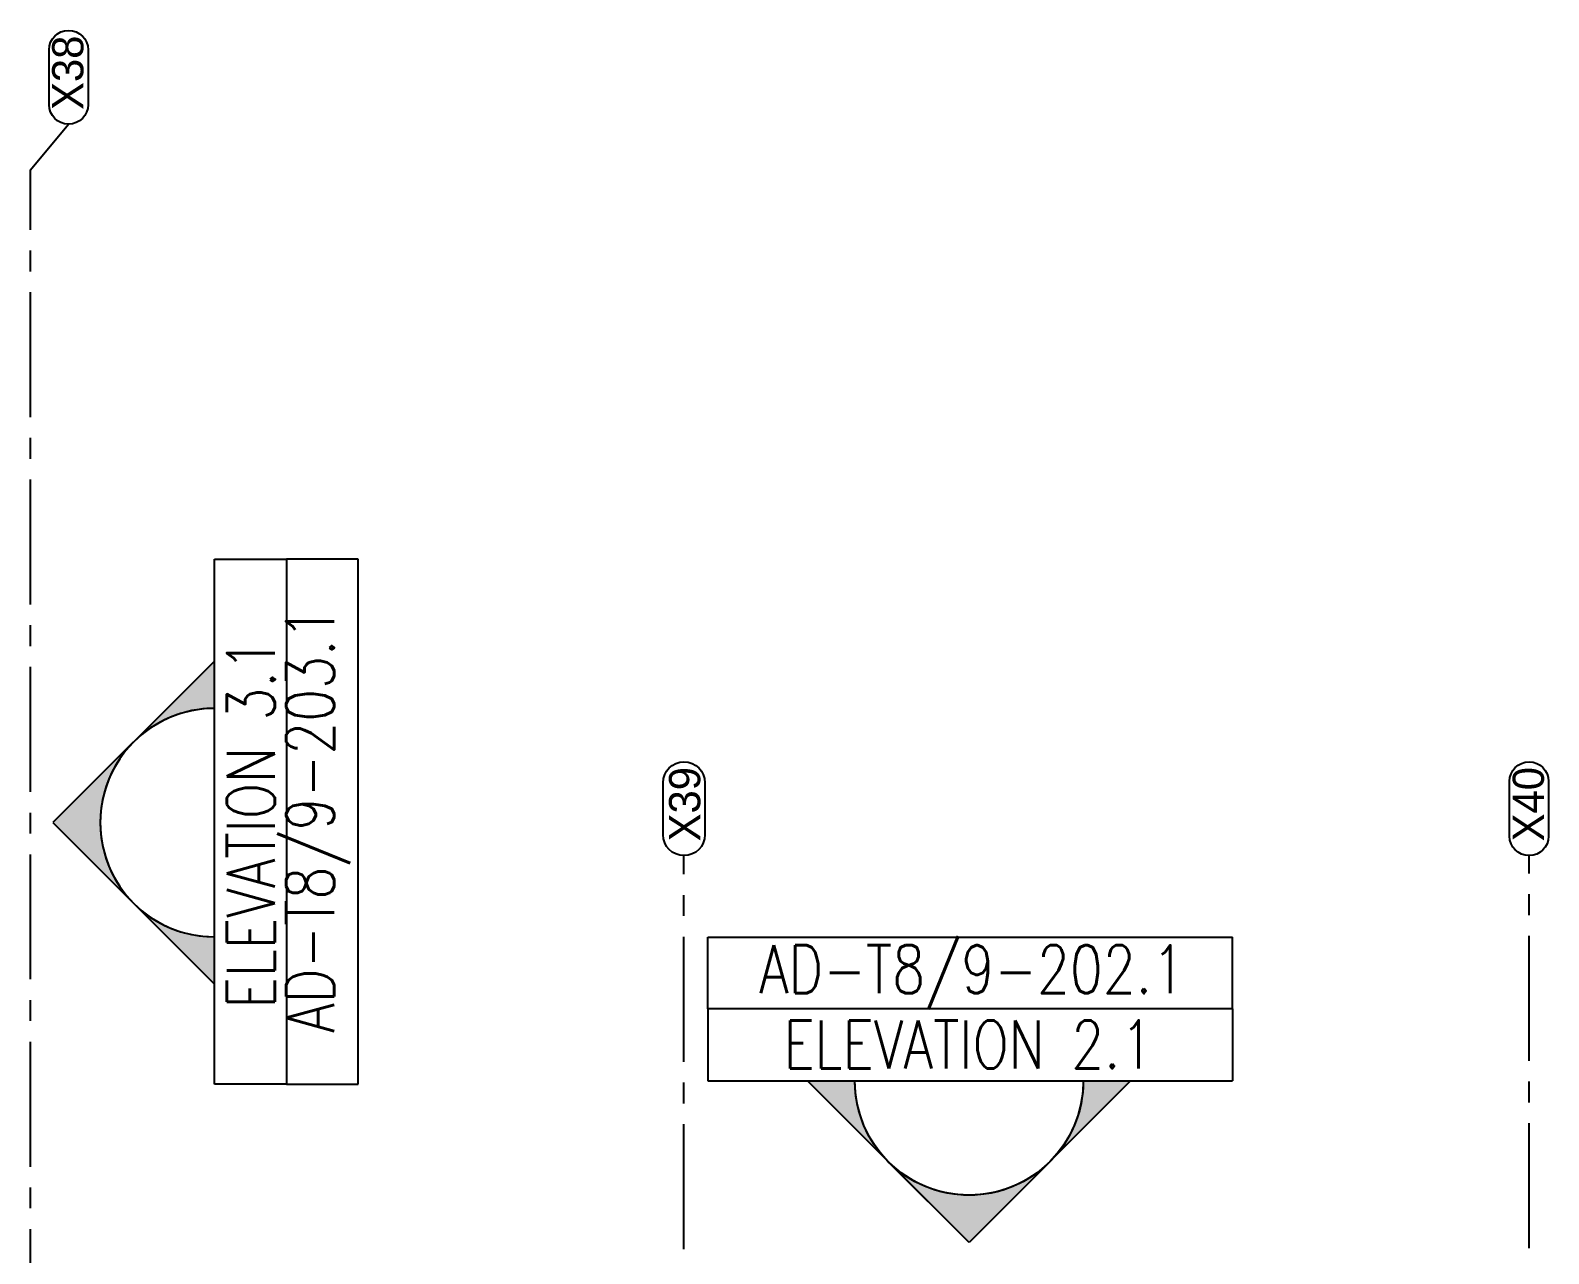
# Model space of a CAD drawing. Header units: millimetres. Extents: x 1180970 to 1231451, y -5737889 to -5695638.
# Drawn here: x 1218537 to 1227654, y -5705080 to -5697736 of the extents above; entities that cross this region are included whole.
import ezdxf

# ---------------------------------------------------------------- set-up
doc = ezdxf.new("R2010")
doc.units = ezdxf.units.MM
doc.header["$LTSCALE"] = 1000
doc.header["$MEASUREMENT"] = 0
for name, pattern in [('AUDIT_D_120904163729-0', [0]), ('T8_REFUGE COLUMNS$0$AUDIT_D_120904163729-0', [0]), ('T8_REFUGE COLUMNS$0$CENTER2', [1.125, 0.75, -0.125, 0.125, -0.125])]:
    doc.linetypes.add(name, pattern=pattern)
doc.layers.get('0').update_dxf_attribs({"linetype": 'AUDIT_D_120904163729-0'})
for name, color, linetype in [('T8(T9 IS SIMILAR) - GROUND FLOOR - DIMENSION & TEXTING$0$T8_REFUGE COLUMNS$0$a-section line', 92, 'Continuous'), ('T8_REFUGE COLUMNS$0$A-CENTERLINE', 193, 'T8_REFUGE COLUMNS$0$CENTER2'), ('T8_REFUGE COLUMNS$0$A-COLUMN GRID NUMBERING', 4, 'T8_REFUGE COLUMNS$0$AUDIT_D_120904163729-0')]:
    doc.layers.add(name, color=color, linetype=linetype)
doc.layers.add('T8(T9 IS SIMILAR) - GROUND FLOOR$0$D&W', color=8, linetype='Continuous', lineweight=25)
doc.styles.add('T8(T9 IS SIMILAR) - GROUND FLOOR - DIMENSION & TEXTING$0$T8_REFUGE COLUMNS$0$TEXT1', font='simplex.shx', dxfattribs={"width": 0.8})
doc.styles.add('T8_REFUGE COLUMNS$0$STANDARD', font='GOTHIC.TTF')

# ---------------------------------------------------------------- blocks, each defined once
blk = doc.blocks.new('T8_REFUGE COLUMNS')
at = {"layer": 'T8_REFUGE COLUMNS$0$A-CENTERLINE'}
for p, q in [((1218537.069074491, -5698573.632249597), (1218766.373055158, -5698299.636913835)), ((1218537.069074491, -5714683.19078968), (1218537.069074491, -5698573.632249597)), ((1222462.069074491, -5720802.891727277), (1222462.069074491, -5702690.799446228)), ((1227537.069074491, -5720797.234274967), (1227537.069074491, -5702690.799446228))]:
    blk.add_line(p, q, dxfattribs=at)
at = {"layer": 'T8_REFUGE COLUMNS$0$A-COLUMN GRID NUMBERING', "linetype": 'ByBlock'}
for points in [[(1218883.589234628, -5698182.424457802, -1), (1218649.156875688, -5698182.424457802), (1218649.156875688, -5697853.592311452, -1), (1218883.589234628, -5697853.592311452)], [(1222587.889094885, -5702564.983149271, -1), (1222336.249054097, -5702564.983149271), (1222336.249054097, -5702253.358684772, -1), (1222587.889094885, -5702253.358684772)], [(1227654.285253961, -5702573.586990196, -1), (1227419.852895022, -5702573.586990196), (1227419.852895022, -5702244.754843848, -1), (1227654.285253961, -5702244.754843848)]]:
    blk.add_lwpolyline(points, format="xyb", close=True, dxfattribs=at)
at = {"layer": 'T8_REFUGE COLUMNS$0$A-COLUMN GRID NUMBERING', "linetype": 'ByBlock', "char_height": 187.5, "attachment_point": 1, "rotation": 90, "style": 'T8_REFUGE COLUMNS$0$STANDARD'}
for s, insert in [('X38', (1218667.906875688, -5698213.908316732)), ('X39', (1222372.206735945, -5702605.070849127)), ('X40', (1227438.602895022, -5702605.070849127))]:
    blk.add_mtext_dynamic_manual_height_columns(s, width=444.6849770843982, gutter_width=500, heights=[0], dxfattribs=dict(at, insert=insert))
blk = doc.blocks.new('T8(T9 IS SIMILAR) - GROUND FLOOR')
at = {"layer": 'T8(T9 IS SIMILAR) - GROUND FLOOR$0$D&W', "linetype": 'ByBlock'}
blk.add_blockref('T8_REFUGE COLUMNS', (0, 0), dxfattribs=at)
blk = doc.blocks.new('T8(T9 IS SIMILAR) - GROUND FLOOR - DIMENSION & TEXTING')
at = {"layer": 'T8(T9 IS SIMILAR) - GROUND FLOOR - DIMENSION & TEXTING$0$T8_REFUGE COLUMNS$0$a-section line', "extrusion": (1.108004e-09, 6.5e-15, 1)}
h = blk.add_hatch(color=8, dxfattribs=at)
edge = h.paths.add_edge_path()
edge.add_line((1219642.431756187, -5701806.95124017), (1219642.431756181, -5701522.883579033))
edge.add_line((1219642.431756181, -5701522.883579033), (1218672.564094965, -5702492.751240274))
edge.add_line((1218672.564094964, -5702492.751240274), (1219642.431756196, -5703462.618901481))
edge.add_line((1219642.431756198, -5703462.618901479), (1219642.431756192, -5703178.551240344))
edge.add_ellipse((1219642.431756189, -5702492.751240257), major_axis=(-484.9338306081197, -484.9338306178915), ratio=0.9999999999999923, start_angle=-134.99999999999972, end_angle=45.00000000000023, ccw=False)
at = {"layer": 'T8(T9 IS SIMILAR) - GROUND FLOOR - DIMENSION & TEXTING$0$T8_REFUGE COLUMNS$0$a-section line', "extrusion": (6.5e-15, 1.108004e-09, 1)}
h = blk.add_hatch(color=8, dxfattribs=at)
edge = h.paths.add_edge_path()
edge.add_line((1224859.886926399, -5704043.462532931), (1225143.954587534, -5704043.462532938))
edge.add_line((1225143.954587534, -5704043.462532938), (1224174.086926294, -5705013.330194153))
edge.add_line((1224174.086926294, -5705013.330194153), (1223204.219265089, -5704043.462532922))
edge.add_line((1223204.219265089, -5704043.46253292), (1223488.286926224, -5704043.462532927))
edge.add_ellipse((1224174.086926312, -5704043.462532929), major_axis=(-484.9338306178917, -484.9338306081193), ratio=0.9999999999999923, start_angle=314.9999999999998, end_angle=494.9999999999997)
at = {"layer": 'T8(T9 IS SIMILAR) - GROUND FLOOR - DIMENSION & TEXTING$0$T8_REFUGE COLUMNS$0$a-section line', "linetype": 'Continuous'}
for p, q in [((1219642.43175614, -5700911.064590142, 5.350871205260327), (1220074.431756205, -5700911.064590127, 5.350870726615796)), ((1219642.43175632, -5704062.130555219, 5.350871205273388), (1219642.43175614, -5700911.064590142, 5.350871205260327)), ((1220506.431756272, -5700911.064590115, 5.35087024797136), (1220074.431756205, -5700911.064590127, 5.350870726615796)), ((1220074.431756205, -5700911.064590127, 5.350870726615796), (1220074.431756393, -5704062.130555172, 5.350870726555179)), ((1220074.431756205, -5700911.064590127, 5.350870726615796), (1220074.431756393, -5704062.130555172, 5.350870726555179)), ((1220506.431756456, -5704062.130555157, 5.350870247910651), (1220506.431756272, -5700911.064590115, 5.35087024797136)), ((1219642.431756136, -5701522.883578924, 5.35087120527157), (1218672.564094924, -5702492.751240165, 5.350872279840549)), ((1220506.431756321, -5701806.951240038, 5.350870247944405), (1220506.431756313, -5701522.883578893, 5.35087024796762)), ((1218672.564094924, -5702492.751240165, 5.350872279840549), (1219642.431756162, -5703462.61890139, 5.350871205278025)), ((1222604.707611398, -5703611.462532733, -4.787116797e-07), (1222604.707611413, -5703179.462532667, -9.573562079e-07)), ((1222604.707611413, -5703179.462532667, -9.573562079e-07), (1225755.773576455, -5703179.462532853, -9.572954981e-07)), ((1223204.219265208, -5703179.462532707, -9.573056962e-07), (1223488.28692632, -5703179.462532721, -9.573452312e-07)), ((1224859.886926529, -5703179.462532803, -9.573224536e-07), (1225143.954587674, -5703179.462532813, -9.572992389e-07)), ((1225755.77357644, -5703611.462532916, -4.786509699e-07), (1225755.773576455, -5703179.462532853, -9.572954981e-07)), ((1225755.773576441, -5703611.462532919, -4.786510615e-07), (1222604.707611398, -5703611.462532733, -4.787116797e-07)), ((1225755.773576441, -5703611.462532919, -4.786510615e-07), (1222604.707611398, -5703611.462532733, -4.787116797e-07)), ((1222604.707611398, -5703611.462532733, -4.787116797e-07), (1222604.70761135, -5704043.462532803)), ((1225755.77357644, -5703611.462532916, -4.786509699e-07), (1225755.773576392, -5704043.462532988)), ((1220074.431756393, -5704062.130555172, 5.350870726555179), (1219642.43175632, -5704062.130555219, 5.350871205273388)), ((1220074.431756393, -5704062.130555172, 5.350870726555179), (1220506.431756456, -5704062.130555157, 5.350870247910651)), ((1222604.70761135, -5704043.462532803), (1225755.773576427, -5704043.462532985)), ((1224174.086926403, -5705013.3301942, 1.0745736915e-06), (1223204.219265178, -5704043.462532963)), ((1225143.954587645, -5704043.462532988), (1224174.086926403, -5705013.3301942, 1.0745736915e-06))]:
    blk.add_line(p, q, dxfattribs=at)
at = {"layer": 'T8(T9 IS SIMILAR) - GROUND FLOOR - DIMENSION & TEXTING$0$T8_REFUGE COLUMNS$0$a-section line'}
for p, q in [((1224174.086926403, -5705013.3301942, 1.0745736915e-06), (1223689.15309579, -5704528.396363582, 5.373264885e-07)), ((1224659.020757008, -5704528.396363591, 5.372523624e-07), (1224174.086926403, -5705013.3301942, 1.0745736915e-06))]:
    blk.add_line(p, q, dxfattribs=at)
at = {"layer": 'T8(T9 IS SIMILAR) - GROUND FLOOR - DIMENSION & TEXTING$0$T8_REFUGE COLUMNS$0$a-section line', "linetype": 'Continuous', "extrusion": (1.108003980729284e-09, 6.519270715892508e-15, 1)}
blk.add_ellipse((1219642.431756145, -5702492.751240139, 5.350871205277577), major_axis=(-484.9338306178886, 484.9338306081182, 5.373054533e-07), ratio=0.9999999999999856, start_param=5.497787143782129, end_param=8.639379797371923, dxfattribs=at)
at = {"layer": 'T8(T9 IS SIMILAR) - GROUND FLOOR - DIMENSION & TEXTING$0$T8_REFUGE COLUMNS$0$a-section line', "extrusion": (1.108003977709306e-09, 6.477709306842599e-15, 0.9999999999999999)}
blk.add_ellipse((1219642.431756145, -5702492.751240139, 5.350871205277577), major_axis=(-484.933830608124, -484.9338306178949, 5.373117545000002e-07), ratio=0.9999999999999872, start_param=3.926990816987247, end_param=7.06858347057704, dxfattribs=at)
at = {"layer": 'T8(T9 IS SIMILAR) - GROUND FLOOR - DIMENSION & TEXTING$0$T8_REFUGE COLUMNS$0$a-section line', "extrusion": (-6.477709306945996e-15, -1.108003977709307e-09, -1)}
blk.add_ellipse((1224174.086926429, -5704043.462532979), major_axis=(-484.9338306178947, -484.9338306081238, 5.373117545e-07), ratio=0.9999999999999872, start_param=3.926990816987247, end_param=7.06858347057704, dxfattribs=at)
at = {"layer": 'T8(T9 IS SIMILAR) - GROUND FLOOR - DIMENSION & TEXTING$0$T8_REFUGE COLUMNS$0$a-section line', "linetype": 'Continuous', "extrusion": (-6.519270715892508e-15, -1.108003980729284e-09, -1)}
blk.add_ellipse((1224174.086926429, -5704043.462532979), major_axis=(484.933830608118, -484.9338306178887, 5.373054533e-07), ratio=0.9999999999999856, start_param=5.497787143782129, end_param=8.639379797371923, dxfattribs=at)
at = {"layer": 'T8(T9 IS SIMILAR) - GROUND FLOOR - DIMENSION & TEXTING$0$T8_REFUGE COLUMNS$0$a-section line', "extrusion": (-6.47770930849696e-15, -1.108003977709308e-09, -0.9999999999999998)}
blk.add_ellipse((1224174.086926429, -5704043.462532979), major_axis=(-484.9338306178934, -484.9338306081224, 5.373117545e-07), ratio=0.9999999999999956, start_param=-1.570796326794896, end_param=4.2e-15, dxfattribs=at)
at = {"layer": 'T8(T9 IS SIMILAR) - GROUND FLOOR - DIMENSION & TEXTING$0$T8_REFUGE COLUMNS$0$a-section line', "extrusion": (1.108004e-09, -6.5e-15, 1), "char_height": 288.0000000000001, "width": 3463.413954958072, "attachment_point": 5, "style": 'T8(T9 IS SIMILAR) - GROUND FLOOR - DIMENSION & TEXTING$0$T8_REFUGE COLUMNS$0$TEXT1'}
for s, insert, text_direction in [('AD-T8/9-203.1', (1220265.026546453, -5702474.950975315, 5.350870483790318), (-5.79838e-11, 1, 6.5e-15)), ('ELEVATION 3.1', (1219861.737408443, -5702496.732049382, 5.350870962254845), (-5.79836e-11, 1, 6.5e-15))]:
    blk.add_mtext(s, dxfattribs=dict(at, insert=insert, text_direction=text_direction))
at = {"layer": 'T8(T9 IS SIMILAR) - GROUND FLOOR - DIMENSION & TEXTING$0$T8_REFUGE COLUMNS$0$a-section line', "extrusion": (-6.5e-15, 1.108004e-09, 1), "char_height": 288.0000000000001, "width": 3463.413954958072, "attachment_point": 5, "text_direction": (1, -5.79841e-11, 6.5e-15), "style": 'T8(T9 IS SIMILAR) - GROUND FLOOR - DIMENSION & TEXTING$0$T8_REFUGE COLUMNS$0$TEXT1'}
for s, insert in [('AD-T8/9-202.1', (1224191.887191253, -5703420.867742672, -7.2147654e-07)), ('ELEVATION 2.1', (1224170.106117186, -5703824.156880681, -2.430120136e-07))]:
    blk.add_mtext(s, dxfattribs=dict(at, insert=insert))

msp = doc.modelspace()

# ---------------------------------------------------------------- block references
at = {"linetype": 'ByBlock'}
msp.add_blockref('T8(T9 IS SIMILAR) - GROUND FLOOR', (0, 0), dxfattribs=at)

# ---------------------------------------------------------------- next in the draw order: block references
msp.add_blockref('T8(T9 IS SIMILAR) - GROUND FLOOR - DIMENSION & TEXTING', (0, 0), dxfattribs=at)

doc.saveas('drawing.dxf')
